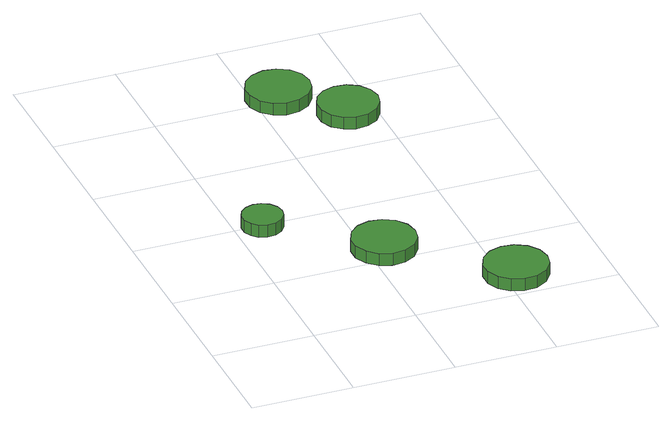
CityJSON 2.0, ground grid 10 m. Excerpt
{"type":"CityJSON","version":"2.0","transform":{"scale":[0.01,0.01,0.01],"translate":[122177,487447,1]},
"CityObjects":{
"tree1":{"type":"SolitaryVegetationObject","attributes":{"function":"something"},"geometry":[{"type":"MultiSurface","lod":"1","boundaries":[[[0,1,2,3,4,5,6,7,8,9,10,11,12,13,14]],[[15,16,17,18,19,20,21,22,23,24,25,26,27,28,29]],[[0,29,28,1]],[[1,28,27,2]],[[2,27,26,3]],[[3,26,25,4]],[[4,25,24,5]],[[5,24,23,6]],[[6,23,22,7]],[[7,22,21,8]],[[8,21,20,9]],[[9,20,19,10]],[[10,19,18,11]],[[11,18,17,12]],[[12,17,16,13]],[[13,16,15,14]],[[14,15,29,0]]]}]},
"tree2":{"type":"SolitaryVegetationObject","attributes":{"function":"something"},"geometry":[{"type":"MultiSurface","lod":"1","boundaries":[[[30,31,32,33,34,35,36,37,38,39,40,41,42,43,44]],[[45,46,47,48,49,50,51,52,53,54,55,56,57,58,59]],[[30,59,58,31]],[[31,58,57,32]],[[32,57,56,33]],[[33,56,55,34]],[[34,55,54,35]],[[35,54,53,36]],[[36,53,52,37]],[[37,52,51,38]],[[38,51,50,39]],[[39,50,49,40]],[[40,49,48,41]],[[41,48,47,42]],[[42,47,46,43]],[[43,46,45,44]],[[44,45,59,30]]]}]},
"tree3":{"type":"SolitaryVegetationObject","attributes":{"function":"something"},"geometry":[{"type":"MultiSurface","lod":"1","boundaries":[[[60,61,62,63,64,65,66,67,68,69,70,71,72,73,74]],[[75,76,77,78,79,80,81,82,83,84,85,86,87,88,89]],[[60,89,88,61]],[[61,88,87,62]],[[62,87,86,63]],[[63,86,85,64]],[[64,85,84,65]],[[65,84,83,66]],[[66,83,82,67]],[[67,82,81,68]],[[68,81,80,69]],[[69,80,79,70]],[[70,79,78,71]],[[71,78,77,72]],[[72,77,76,73]],[[73,76,75,74]],[[74,75,89,60]]]}]},
"tree4":{"type":"SolitaryVegetationObject","attributes":{"function":"something"},"geometry":[{"type":"MultiSurface","lod":"1","boundaries":[[[90,91,92,93,94,95,96,97,98,99,100,101,102,103,104]],[[105,106,107,108,109,110,111,112,113,114,115,116,117,118,119]],[[90,119,118,91]],[[91,118,117,92]],[[92,117,116,93]],[[93,116,115,94]],[[94,115,114,95]],[[95,114,113,96]],[[96,113,112,97]],[[97,112,111,98]],[[98,111,110,99]],[[99,110,109,100]],[[100,109,108,101]],[[101,108,107,102]],[[102,107,106,103]],[[103,106,105,104]],[[104,105,119,90]]]}]},
"tree5":{"type":"SolitaryVegetationObject","attributes":{"function":"something"},"geometry":[{"type":"MultiSurface","lod":"1","boundaries":[[[120,121,122,123,124,125,126,127,128,129,130,131,132,133,134]],[[135,136,137,138,139,140,141,142,143,144,145,146,147,148,149]],[[120,149,148,121]],[[121,148,147,122]],[[122,147,146,123]],[[123,146,145,124]],[[124,145,144,125]],[[125,144,143,126]],[[126,143,142,127]],[[127,142,141,128]],[[128,141,140,129]],[[129,140,139,130]],[[130,139,138,131]],[[131,138,137,132]],[[132,137,136,133]],[[133,136,135,134]],[[134,135,149,120]]]}]}
},
"vertices":[
[466,1987,137],[449,2067,137],[401,2134,137],[330,2175,137],[248,2183,137],[170,2158,137],[109,2103,137],[76,2028,137],[76,1946,137],[109,1871,137],[170,1816,137],[248,1791,137],[330,1800,137],[401,1841,137],[449,1907,137],[449,1907,10],[401,1841,10],[330,1800,10],[248,1791,10],[170,1816,10],[109,1871,10],[76,1946,10],[76,2028,10],[109,2103,10],[170,2158,10],[248,2183,10],[330,2175,10],[401,2134,10],[449,2067,10],[466,1987,10],
[1472,1214,137],[1446,1340,137],[1370,1444,137],[1258,1508,137],[1130,1522,137],[1008,1482,137],[912,1396,137],[859,1278,137],[859,1149,137],[912,1031,137],[1008,945,137],[1130,905,137],[1258,919,137],[1370,983,137],[1446,1088,137],[1446,1088,10],[1370,983,10],[1258,919,10],[1130,905,10],[1008,945,10],[912,1031,10],[859,1149,10],[859,1278,10],[912,1396,10],[1008,1482,10],[1130,1522,10],[1258,1508,10],[1370,1444,10],[1446,1340,10],[1472,1214,10],
[2434,350,138],[2407,476,138],[2331,581,138],[2219,645,138],[2091,659,138],[1969,619,138],[1873,533,138],[1821,415,138],[1821,286,138],[1873,168,138],[1969,82,138],[2091,42,138],[2219,56,138],[2331,120,138],[2407,224,138],[2407,224,11],[2331,120,11],[2219,56,11],[2091,42,11],[1969,82,11],[1873,168,11],[1821,286,11],[1821,415,11],[1873,533,11],[1969,619,11],[2091,659,11],[2219,645,11],[2331,581,11],[2407,476,11],[2434,350,11],
[1539,4050,148],[1512,4176,148],[1436,4281,148],[1325,4345,148],[1197,4359,148],[1074,4319,148],[978,4233,148],[926,4115,148],[926,3986,148],[978,3868,148],[1074,3782,148],[1197,3742,148],[1325,3756,148],[1436,3820,148],[1512,3924,148],[1512,3924,21],[1436,3820,21],[1325,3756,21],[1197,3742,21],[1074,3782,21],[978,3868,21],[926,3986,21],[926,4115,21],[978,4233,21],[1074,4319,21],[1197,4359,21],[1325,4345,21],[1436,4281,21],[1512,4176,21],[1539,4050,21],
[2024,3569,148],[1998,3688,148],[1926,3787,148],[1821,3848,148],[1699,3861,148],[1583,3823,148],[1492,3741,148],[1442,3630,148],[1442,3508,148],[1492,3396,148],[1583,3314,148],[1699,3276,148],[1821,3289,148],[1926,3350,148],[1998,3449,148],[1998,3449,21],[1926,3350,21],[1821,3289,21],[1699,3276,21],[1583,3314,21],[1492,3396,21],[1442,3508,21],[1442,3630,21],[1492,3741,21],[1583,3823,21],[1699,3861,21],[1821,3848,21],[1926,3787,21],[1998,3688,21],[2024,3569,21]
]}
